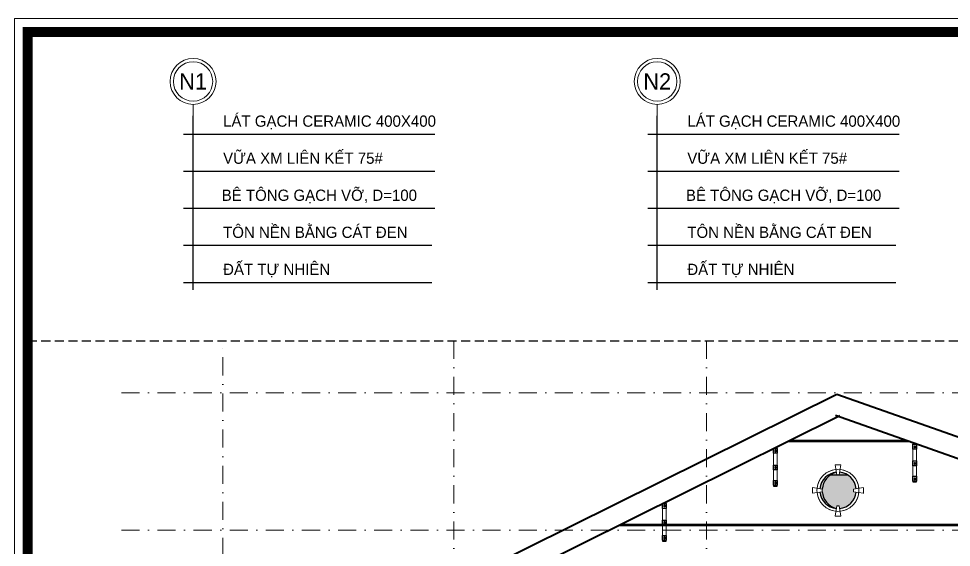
# Model space of a CAD drawing. Header units: millimetres. Extents: x 615730 to 2792744, y 139412 to 597571.
# Drawn here: x 742348 to 755261, y 296972 to 304290 of the extents above; entities that cross this region are included whole.
import ezdxf
from ezdxf.enums import TextEntityAlignment as Align

# ---------------------------------------------------------------- set-up
doc = ezdxf.new("R2010")
doc.units = ezdxf.units.MM
doc.header["$MEASUREMENT"] = 0
doc.linetypes.add('DASHDOT', pattern=[1, 0.5, -0.25, 0, -0.25])
doc.linetypes.add('HIDDEN2', pattern=[0.1875, 0.125, -0.0625])
doc.layers.get('0').update_dxf_attribs({"lineweight": 5})
for name, color, linetype in [('CUADI', 40, 'Continuous'), ('DO', 1, 'Continuous'), ('H', 252, 'Continuous'), ('KICH THUOC', 148, 'Continuous'), ('NET MANH', 252, 'Continuous'), ('TEXT', 2, 'Continuous'), ('thaydam', 42, 'Continuous'), ('VL', 155, 'Continuous')]:
    doc.layers.add(name, color=color, linetype=linetype)
for name, color, linetype, lineweight in [('HATCH', 42, 'Continuous', 5), ('KITCHEN', 4, 'Continuous', 20), ('KT', 148, 'Continuous', 18), ('NETNGOAITUONG', 1, 'Continuous', 40), ('NUOC', 120, 'FENCELINE2', 40), ('thay', 7, 'Continuous', 15), ('TIM TRUC', 149, 'DASHDOT', 9)]:
    doc.layers.add(name, color=color, linetype=linetype, lineweight=lineweight)
doc.styles.add('CHUHOA', font='')
doc.styles.add('Ghi chu', font='')
doc.styles.get('CHUHOA').set_extended_font_data('.VnAvantH')
doc.styles.get('Ghi chu').set_extended_font_data('.VnAvantH')
doc.linetypes.add('FENCELINE2', pattern='A,0.25,-0.1,[132,ltypeshp.shx,S=0.1,R=0,X=-0.1,Y=0],-0.1,1', length=1.45)

# ---------------------------------------------------------------- blocks, each defined once
blk = doc.blocks.new('Ghi chu vat lieu')
blk.add_circle((0, 700), 300)
at = {"layer": 'HATCH'}
blk.add_circle((0, 700), 350, dxfattribs=at)
at = {"layer": 'thay'}
blk.add_line((0, 0), (0, 350), dxfattribs=at)
at = {"layer": 'TEXT', "style": 'Ghi chu', "width": 1.961742}
blk.add_attdef('TRUC', text='', height=300, dxfattribs=at).set_placement((-295, 550), (295, 550), align=Align.FIT)
blk = doc.blocks.new('cvc')
at = {"layer": 'DO'}
for p, q in [((800082, 300538), (800082, 302944)), ((806509, 300538), (806509, 302944))]:
    blk.add_line(p, q, dxfattribs=at)
at = {"layer": 'KICH THUOC'}
for p, q in [((799951, 302692), (803430, 302692)), ((806378, 302692), (809857, 302692)), ((799951, 302179), (803430, 302179)), ((806378, 302179), (809857, 302179)), ((799951, 301666), (803430, 301666)), ((806378, 301666), (809857, 301666)), ((799951, 301153), (803386, 301153)), ((806378, 301153), (809813, 301153)), ((799951, 300640), (803386, 300640)), ((806378, 300640), (809813, 300640))]:
    blk.add_line(p, q, dxfattribs=at)
at = {"layer": 'thaydam', "linetype": 'HIDDEN2', "ltscale": 1000}
blk.add_line((797794, 299831), (824797, 299831), dxfattribs=at)
at = {"layer": 'thay'}
ref = blk.add_blockref('Ghi chu vat lieu', (800082, 302785), dxfattribs=dict(at, xscale=0.9082386168447556, yscale=0.9082386168447556, zscale=0.9082386168447556))
ref.add_attrib('TRUC', 'n1', dxfattribs={"layer": 'TEXT', "height": 225, "style": 'Ghi chu'}).set_placement((800082, 303421), align=Align.MIDDLE_CENTER)
ref = blk.add_blockref('Ghi chu vat lieu', (806509, 302785), dxfattribs=dict(at, xscale=0.9082386168447556, yscale=0.9082386168447556, zscale=0.9082386168447556))
ref.add_attrib('TRUC', 'N2', dxfattribs={"layer": 'TEXT', "height": 225, "style": 'Ghi chu'}).set_placement((806509, 303421), align=Align.MIDDLE_CENTER)
at = {"layer": 'TEXT', "style": 'CHUHOA'}
for s, p in [('l¸t g¹ch ceramic 400x400', (800498, 302794)), ('l¸t g¹ch ceramic 400x400', (806925, 302794)), ('v÷A xm LI£N KÕT 75#', (800498, 302281)), ('v÷A xm LI£N KÕT 75#', (806925, 302281)), ('bª t«ng g¹ch vì, d=100', (800479, 301768)), ('bª t«ng g¹ch vì, d=100', (806906, 301768)), ('t«n nÒn b»ng c¸t ®en', (800498, 301255)), ('t«n nÒn b»ng c¸t ®en', (806925, 301255)), ('§ÊT Tù NHI£N', (800498, 300742)), ('§ÊT Tù NHI£N', (806925, 300742))]:
    blk.add_text(s, height=155.52, dxfattribs=at).set_placement(p)

msp = doc.modelspace()

# ---------------------------------------------------------------- hatches: boundary and pattern name
at = {"layer": 'KITCHEN'}
h = msp.add_hatch(color=5, dxfattribs=at)
h.set_gradient(color1=(0, 0, 255), one_color=1, tint=1, name='HEMISPHERICAL')
h.paths.add_polyline_path([(753668, 298010.5, 0.3611147), (753441.3, 297783.6), (753473.2, 297778.4, -0.3110119)])
h.paths.add_polyline_path([(753473.2, 297742.7), (753441.2, 297737.9, 0.3615305), (753668, 297510.6, -0.3111168)])
at = {"layer": 'NUOC', "linetype": 'Continuous'}
h = msp.add_hatch(color=5, dxfattribs=at)
h.set_gradient(color1=(0, 0, 255), one_color=1, tint=1)
h.paths.add_polyline_path([(753941.2, 297737.4), (753906.4, 297742.7), (753906.4, 297778.4), (753941.2, 297784.1, 0.3606447), (753714.4, 298010.5), (753709.3, 297976.5), (753673.6, 297976.5), (753668, 298010.5, 0.3110119), (753473.2, 297778.4), (753473.2, 297743, 0.3113866), (753668, 297510.6), (753673.6, 297544.6), (753709.3, 297544.6), (753714.4, 297510.6, 0.3610973)])

# ---------------------------------------------------------------- linework, layer by layer
at = {"layer": 'CUADI'}
for p, q in [((752820.9, 298322, 14.6), (752830.6, 298294.1, 14.6)), ((752830.6, 298322, 14.6), (752820.9, 298294.1, 14.6)), ((754748.7, 298378.8, 14.5), (754758.4, 298350.9, 14.5)), ((754758.4, 298378.8, 14.5), (754748.7, 298350.9, 14.5)), ((752820.9, 298091.4, 14.6), (752830.6, 298063.5, 14.6)), ((752830.6, 298091.4, 14.6), (752820.9, 298063.5, 14.6)), ((754748.7, 298148.2, 14.5), (754758.4, 298120.3, 14.5)), ((754758.4, 298148.2, 14.5), (754748.7, 298120.3, 14.5)), ((754748.7, 297936.3, 14.5), (754758.4, 297908.3, 14.5)), ((754758.4, 297936.3, 14.5), (754748.7, 297908.3, 14.5)), ((752800.9, 297821.1, 14.6), (752850.6, 297821.1, 14.6)), ((752820.9, 297879.5, 14.6), (752830.6, 297851.5, 14.6)), ((752830.6, 297879.5, 14.6), (752820.9, 297851.5, 14.6)), ((754728.7, 297877.9, 14.5), (754778.4, 297877.9, 14.5)), ((751283.8, 297559.9, 14.3), (751293.5, 297532, 14.3)), ((751293.5, 297559.9, 14.3), (751283.8, 297532, 14.3)), ((751283.8, 297329.3, 14.3), (751293.5, 297301.4, 14.3)), ((751293.5, 297329.3, 14.3), (751283.8, 297301.4, 14.3)), ((751263.8, 297059, 14.3), (751313.5, 297059, 14.3)), ((751283.8, 297117.3, 14.3), (751293.5, 297089.4, 14.3)), ((751293.5, 297117.3, 14.3), (751283.8, 297089.4, 14.3))]:
    msp.add_line(p, q, dxfattribs=at)
for points, elevation in [([(752800.9, 298342), (752850.6, 298342), (752850.6, 298274.1), (752800.9, 298274.1)], 14.6), ([(752820.9, 298322), (752830.6, 298322), (752830.6, 298294.1), (752820.9, 298294.1)], 14.6), ([(754728.7, 298398.8), (754778.4, 298398.8), (754778.4, 298330.9), (754728.7, 298330.9)], 14.5), ([(754748.7, 298378.8), (754758.4, 298378.8), (754758.4, 298350.9), (754748.7, 298350.9)], 14.5), ([(754728.7, 298168.2), (754778.4, 298168.2), (754778.4, 298100.3), (754728.7, 298100.3)], 14.5), ([(752800.9, 298111.4), (752850.6, 298111.4), (752850.6, 298043.5), (752800.9, 298043.5)], 14.6), ([(752820.9, 298091.4), (752830.6, 298091.4), (752830.6, 298063.5), (752820.9, 298063.5)], 14.6), ([(754748.7, 298148.2), (754758.4, 298148.2), (754758.4, 298120.3), (754748.7, 298120.3)], 14.5), ([(752800.9, 297899.5), (752850.6, 297899.5), (752850.6, 297831.5), (752800.9, 297831.5)], 14.6), ([(754728.7, 297956.3), (754778.4, 297956.3), (754778.4, 297888.3), (754728.7, 297888.3)], 14.5), ([(754748.7, 297936.3), (754758.4, 297936.3), (754758.4, 297908.3), (754748.7, 297908.3)], 14.5), ([(752820.9, 297879.5), (752830.6, 297879.5), (752830.6, 297851.5), (752820.9, 297851.5)], 14.6), ([(751263.8, 297579.9), (751313.5, 297579.9), (751313.5, 297512), (751263.8, 297512)], 14.3), ([(751283.8, 297559.9), (751293.5, 297559.9), (751293.5, 297532), (751283.8, 297532)], 14.3), ([(751263.8, 297349.3), (751313.5, 297349.3), (751313.5, 297281.4), (751263.8, 297281.4)], 14.3), ([(751283.8, 297329.3), (751293.5, 297329.3), (751293.5, 297301.4), (751283.8, 297301.4)], 14.3), ([(751263.8, 297137.3), (751313.5, 297137.3), (751313.5, 297069.4), (751263.8, 297069.4)], 14.3), ([(751283.8, 297117.3), (751293.5, 297117.3), (751293.5, 297089.4), (751283.8, 297089.4)], 14.3)]:
    msp.add_lwpolyline(points, close=True, dxfattribs=dict(at, elevation=elevation))
for centre, radius, start, end in [((753691.3, 297760.6, 14.3), 251, 95.30909, 174.73068), ((753739.2, 297753, 14.3), 267.2, 105.44026, 174.54553), ((753691.3, 297760.6, 14.3), 251, 5.37566, 84.70194), ((753691.3, 297760.6, 14.3), 251, 185.18504, 264.69091), ((753739.1, 297768, 14.3), 267.1, 185.43946, 254.56665), ((753691.3, 297760.6, 14.3), 251, 275.29806, 354.71611)]:
    msp.add_arc(centre, radius, start, end, dxfattribs=at)
at = {"layer": 'H', "const_width": 138.2}
msp.add_lwpolyline([(742474.9, 285120.6), (769477.8, 285120.6), (769477.8, 304105.6), (742474.9, 304105.6)], close=True, dxfattribs=at)
at = {"layer": 'HATCH'}
msp.add_circle((753691.3, 297760.6, 14.3), 291, dxfattribs=at)
at = {"layer": 'KITCHEN'}
for p, q in [((753730.5, 298116.1, 14.3), (753650.8, 298116.1, 14.3)), ((753650.8, 298116.1, 14.3), (753673.6, 297976.5, 14.3)), ((753730.5, 298116.1, 14.3), (753709.3, 297976.5, 14.3)), ((753673.6, 297976.5, 14.3), (753709.3, 297976.5, 14.3)), ((753339.1, 297722.4, 14.3), (753339.1, 297800.3, 14.3)), ((753339.1, 297800.3, 14.3), (753473.2, 297778.4, 14.3)), ((753473.2, 297778.4, 14.3), (753473.2, 297742.7, 14.3)), ((754046.1, 297801.2, 14.3), (753906.4, 297778.4, 14.3)), ((753906.4, 297778.4, 14.3), (753906.4, 297742.7, 14.3)), ((754046.1, 297716.8, 14.3), (754046.1, 297796.6, 14.3)), ((753339.1, 297722.4, 14.3), (753473.2, 297742.7, 14.3)), ((754046.1, 297721.5, 14.3), (753906.4, 297742.7, 14.3)), ((753650.8, 297405, 14.3), (753673.6, 297544.6, 14.3)), ((753673.6, 297544.6, 14.3), (753709.3, 297544.6, 14.3)), ((753730.5, 297405, 14.3), (753709.3, 297544.6, 14.3)), ((753730.5, 297405, 14.3), (753650.8, 297405, 14.3))]:
    msp.add_line(p, q, dxfattribs=at)
for start, end in [(95.8566, 174.17768), (5.91398, 84.24295), (185.65961, 264.1434), (275.75705, 354.25516)]:
    msp.add_arc((753691.3, 297760.6, 14.3), 291, start, end, dxfattribs=at)
at = {"layer": 'NET MANH'}
msp.add_line((753828.1, 297971, 14.3), (753554.4, 297971, 14.3), dxfattribs=at)
at = {"layer": 'NETNGOAITUONG'}
for p, q in [((753676.2, 299088.6, 14.3), (747500.7, 296026.7, 14.7)), ((757907.7, 297593.5, 14.4), (753676.2, 299088.6, 14.3)), ((747625, 295775.8, 14.6), (753716.6, 298796, 14.3)), ((757813.4, 297326.5, 14.6), (753656.6, 298795.2, 14.5))]:
    msp.add_line(p, q, dxfattribs=at)
at = {"layer": 'thay'}
for p, q in [((752800.9, 298350.4, 14.6), (752800.9, 297821.1, 14.6)), ((752850.6, 297821.1, 14.6), (752850.6, 298350.4, 14.6)), ((754728.7, 298407.2, 14.5), (754728.7, 297877.9, 14.5)), ((754778.4, 297877.9, 14.5), (754778.4, 298407.2, 14.5)), ((751263.8, 297588.2, 14.3), (751263.8, 297059, 14.3)), ((751313.5, 297059, 14.3), (751313.5, 297588.2, 14.3))]:
    msp.add_line(p, q, dxfattribs=at)
at = {"layer": 'thay', "linetype": 'Continuous'}
msp.add_lwpolyline([(742290.6, 284936.3), (769662.1, 284936.3), (769662.1, 304289.9), (742290.6, 304289.9)], close=True, dxfattribs=at)
at = {"layer": 'TIM TRUC', "ltscale": 500}
for p, q in [((745172.8, 289850.4, -47.3), (745172.8, 299831.5)), ((748373.2, 299831.5, 14.7), (748373.2, 287548.1, 14.7)), ((751873, 299831.5, 14.7), (751873, 287548.1, 14.7)), ((769025.2, 299111.3), (743734, 299111.3, -62)), ((769025.2, 297211), (743734, 297211, -62))]:
    msp.add_line(p, q, dxfattribs=at)
at = {"layer": 'VL', "ltscale": 10}
for p, q in [((752988.3, 298435, 14.7), (754676.2, 298435, 14.7)), ((753028.7, 298455, 14.7), (754619.5, 298455, 14.7)), ((750648.7, 297275, 14.7), (757173.5, 297275, 14.7)), ((750689, 297295, 14.7), (757173.5, 297295, 14.7))]:
    msp.add_line(p, q, dxfattribs=at)

# ---------------------------------------------------------------- block references
at = {"layer": 'KT'}
msp.add_blockref('cvc', (-55319.5, 0), dxfattribs=at)

doc.saveas('drawing.dxf')
